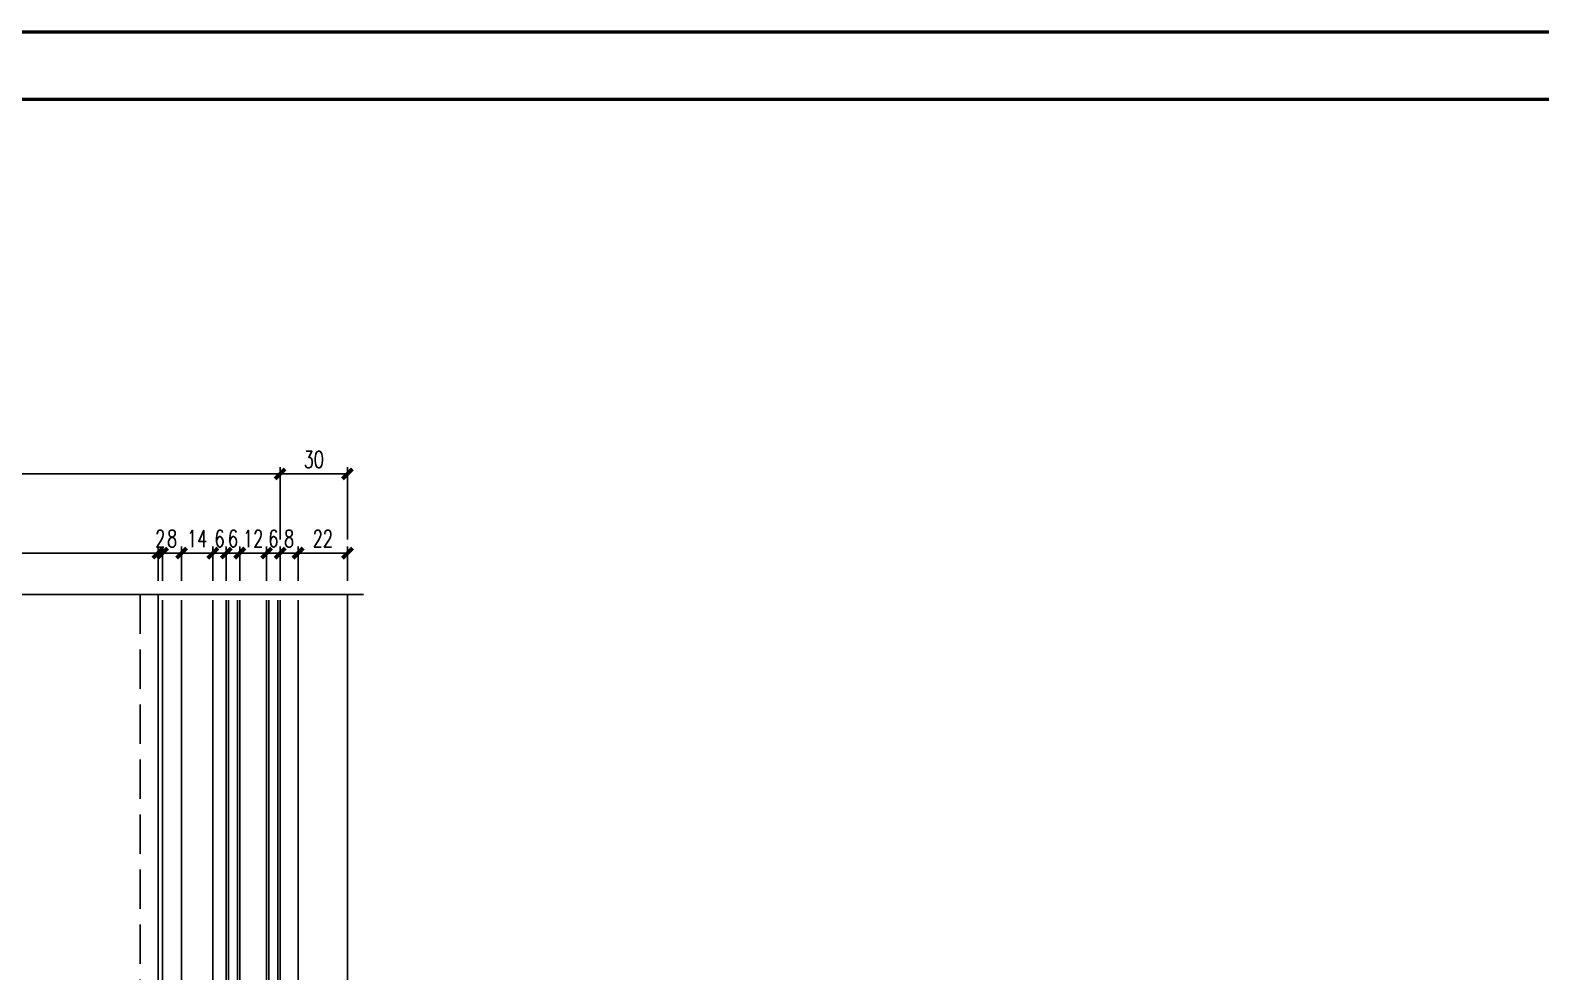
# Model space of a CAD drawing. Extents: x -160106 to 966792, y -663931 to 1550022.
# Drawn here: x -60194 to -59521, y -98761 to -98341 of the extents above; entities that cross this region are included whole.
import ezdxf
from ezdxf.enums import TextEntityAlignment as Align

# ---------------------------------------------------------------- set-up
doc = ezdxf.new("R2010")
doc.units = 0
doc.linetypes.add('ZN-DASH', pattern=[0.35, 0.25, -0.1])
for name, color, linetype in [('!ZN1-填充-8', 8, 'Continuous'), ('!ZN3-玻璃幕墙-4', 4, 'Continuous'), ('!ZN4-辅助材料-1', 1, 'Continuous'), ('!ZN5-钢材投影-40', 40, 'Continuous'), ('!ZN5-铝材投影-112', 112, 'Continuous'), ('!ZN6-虚线-8', 8, 'ZN-DASH'), ('0-cxFrame', 155, 'Continuous'), ('3符号', 173, 'Continuous'), ('DIM', 173, 'Continuous')]:
    doc.layers.add(name, color=color, linetype=linetype)
doc.layers.add('0-cxText', color=131, linetype='Continuous', lineweight=25)
doc.styles.add('cx_tuming', font='simhei.ttf')
doc.styles.add('cx_tuqian1', font='')
doc.styles.add('DHTEXT-1', font='ROMANS.shx', dxfattribs={"width": 0.7, "bigfont": 'CHINESE.shx'})
doc.styles.add('黑体', font='simhei.ttf', dxfattribs={"height": 12})
doc.styles.get('cx_tuqian1').set_extended_font_data('SimSun')
doc.dimstyles.new('ZN3', dxfattribs={"dimscale": 3, "dimtxt": 2.5, "dimasz": 1.5, "dimexe": 1, "dimexo": 2, "dimgap": 0.9, "dimtad": 1, "dimdec": 0, "dimdsep": 46, "dimtxsty": 'DHTEXT-1', "dimblk": 'ARCHTICK', "dimcen": 2.5, "dimclrd": 173, "dimclre": 173, "dimclrt": 7, "dimazin": 2, "dimtfac": 1, "dimtix": 1, "dimtmove": 2, "dimatfit": 3, "dimfxl": 0, "dimarcsym": 0})

# ---------------------------------------------------------------- blocks, each defined once
blk = doc.blocks.new('TK22.A2 L(Dragon)')
at = {"layer": '0-cxFrame', "color": 7, "const_width": 0.5}
blk.add_lwpolyline([(0, 0), (-594, 0), (-594, 420), (0, 420)], close=True, dxfattribs=at)
at = {"layer": '0-cxFrame', "const_width": 0.5}
blk.add_lwpolyline([(-80, 10), (-574, 10), (-574, 410), (-80, 410)], close=True, dxfattribs=at)
at = {"style": '黑体', "flags": 4}
blk.add_attdef('图幅', text='', height=3.3, dxfattribs=at).set_placement((-40, 3), align=Align.RIGHT)
at = {"layer": '0-cxText', "flags": 4}
for tag, height, style, p in [('建设单位', 3.5, 'cx_tuming', (-45, 240)), ('项目名称', 3.5, 'cx_tuming', (-45, 210)), ('子项名称', 3.5, 'cx_tuming', (-45, 180)), ('工程编号', 3.3, 'cx_tuqian1', (-35, 165)), ('图名1', 3.5, 'cx_tuming', (-45, 87)), ('图名2', 3.5, 'cx_tuming', (-45, 79)), ('图名3', 3.5, 'cx_tuming', (-45, 71)), ('出图日期', 3.3, 'cx_tuqian1', (-39, 60)), ('专业', 3.3, 'cx_tuqian1', (-55, 52)), ('图号', 3.3, 'cx_tuqian1', (-55, 44)), ('版次', 3.3, 'cx_tuqian1', (-20, 44))]:
    blk.add_attdef(tag, text='', height=height, dxfattribs=dict(at, style=style)).set_placement(p, align=Align.MIDDLE)
at = {"layer": 'Defpoints', "color": 6, "flags": 4}
for tag, height, style, p in [('tufu', 3.3, '黑体', (-12, 12)), ('dwfname', 4, 'cx_tuqian1', (-80, 3))]:
    blk.add_attdef(tag, text='', height=height, dxfattribs=dict(at, style=style)).set_placement(p, align=Align.RIGHT)
blk = doc.blocks.new('_ArchTick')
at = {"color": 0, "linetype": 'ByBlock', "const_width": 0.4}
blk.add_lwpolyline([(-0.5, -0.5), (0.5, 0.5)], dxfattribs=at)
blk = doc.blocks.new('*D3451')
at = {"layer": 'Defpoints', "color": 0, "ltscale": 30, "transparency": 16777216}
for p in [(-60089.04, -98574.32), (-60089.04, -98592.72), (-60083.04, -98592.72)]:
    blk.add_point(p, dxfattribs=at)
at = {"layer": 'DIM', "color": 173, "linetype": 'ByBlock', "lineweight": -2, "ltscale": 30, "transparency": 16777216}
for p, q in [((-60089.04, -98574.32), (-60093.54, -98574.32)), ((-60089.04, -98586.72), (-60089.04, -98571.32)), ((-60083.04, -98574.32), (-60089.04, -98574.32)), ((-60083.04, -98586.72), (-60083.04, -98571.32)), ((-60083.04, -98574.32), (-60078.54, -98574.32))]:
    blk.add_line(p, q, dxfattribs=at)
at = {"layer": 'DIM', "color": 173, "lineweight": -2, "ltscale": 30, "transparency": 16777216, "xscale": 4.5, "yscale": 4.5, "zscale": 4.5}
blk.add_blockref('_ArchTick', (-60089.04, -98574.32), dxfattribs=at)
at = {"layer": 'DIM', "color": 173, "lineweight": -2, "ltscale": 30, "transparency": 16777216, "xscale": 4.5, "yscale": 4.5, "zscale": 4.5, "rotation": 180}
blk.add_blockref('_ArchTick', (-60083.04, -98574.32), dxfattribs=at)
at = {"layer": 'DIM', "color": 7, "ltscale": 30, "transparency": 16777216, "insert": (-60086.04, -98567.87), "char_height": 7.5, "attachment_point": 5, "style": 'DHTEXT-1'}
blk.add_mtext('6', dxfattribs=at)
blk = doc.blocks.new('*D3452')
at = {"layer": 'Defpoints', "color": 0, "ltscale": 30, "transparency": 16777216}
for p in [(-60089.04, -98574.32), (-60101.04, -98592.72), (-60089.04, -98592.72)]:
    blk.add_point(p, dxfattribs=at)
at = {"layer": 'DIM', "color": 173, "linetype": 'ByBlock', "lineweight": -2, "ltscale": 30, "transparency": 16777216}
for p, q in [((-60101.04, -98574.32), (-60105.54, -98574.32)), ((-60101.04, -98586.72), (-60101.04, -98571.32)), ((-60101.04, -98574.32), (-60089.04, -98574.32)), ((-60089.04, -98586.72), (-60089.04, -98571.32)), ((-60089.04, -98574.32), (-60084.54, -98574.32))]:
    blk.add_line(p, q, dxfattribs=at)
at = {"layer": 'DIM', "color": 173, "lineweight": -2, "ltscale": 30, "transparency": 16777216, "xscale": 4.5, "yscale": 4.5, "zscale": 4.5}
blk.add_blockref('_ArchTick', (-60101.04, -98574.32), dxfattribs=at)
at = {"layer": 'DIM', "color": 173, "lineweight": -2, "ltscale": 30, "transparency": 16777216, "xscale": 4.5, "yscale": 4.5, "zscale": 4.5, "rotation": 180}
blk.add_blockref('_ArchTick', (-60089.04, -98574.32), dxfattribs=at)
at = {"layer": 'DIM', "color": 7, "ltscale": 30, "transparency": 16777216, "insert": (-60095.04, -98567.87), "char_height": 7.5, "attachment_point": 5, "style": 'DHTEXT-1'}
blk.add_mtext('12', dxfattribs=at)
blk = doc.blocks.new('*D3453')
at = {"layer": 'Defpoints', "color": 0, "ltscale": 30, "transparency": 16777216}
for p in [(-60107.04, -98574.32), (-60107.04, -98592.72), (-60101.04, -98592.72)]:
    blk.add_point(p, dxfattribs=at)
at = {"layer": 'DIM', "color": 173, "linetype": 'ByBlock', "lineweight": -2, "ltscale": 30, "transparency": 16777216}
for p, q in [((-60107.04, -98574.32), (-60111.54, -98574.32)), ((-60107.04, -98586.72), (-60107.04, -98571.32)), ((-60101.04, -98574.32), (-60107.04, -98574.32)), ((-60101.04, -98586.72), (-60101.04, -98571.32)), ((-60101.04, -98574.32), (-60096.54, -98574.32))]:
    blk.add_line(p, q, dxfattribs=at)
at = {"layer": 'DIM', "color": 173, "lineweight": -2, "ltscale": 30, "transparency": 16777216, "xscale": 4.5, "yscale": 4.5, "zscale": 4.5}
blk.add_blockref('_ArchTick', (-60107.04, -98574.32), dxfattribs=at)
at = {"layer": 'DIM', "color": 173, "lineweight": -2, "ltscale": 30, "transparency": 16777216, "xscale": 4.5, "yscale": 4.5, "zscale": 4.5, "rotation": 180}
blk.add_blockref('_ArchTick', (-60101.04, -98574.32), dxfattribs=at)
at = {"layer": 'DIM', "color": 7, "ltscale": 30, "transparency": 16777216, "insert": (-60104.04, -98567.87), "char_height": 7.5, "attachment_point": 5, "style": 'DHTEXT-1'}
blk.add_mtext('6', dxfattribs=at)
blk = doc.blocks.new('*D3454')
at = {"layer": 'Defpoints', "color": 0, "ltscale": 30, "transparency": 16777216}
for p in [(-60107.04, -98574.32), (-60113.04, -98592.72), (-60107.04, -98592.72)]:
    blk.add_point(p, dxfattribs=at)
at = {"layer": 'DIM', "color": 173, "linetype": 'ByBlock', "lineweight": -2, "ltscale": 30, "transparency": 16777216}
for p, q in [((-60113.04, -98574.32), (-60117.54, -98574.32)), ((-60113.04, -98586.72), (-60113.04, -98571.32)), ((-60113.04, -98574.32), (-60107.04, -98574.32)), ((-60107.04, -98586.72), (-60107.04, -98571.32)), ((-60107.04, -98574.32), (-60102.54, -98574.32))]:
    blk.add_line(p, q, dxfattribs=at)
at = {"layer": 'DIM', "color": 173, "lineweight": -2, "ltscale": 30, "transparency": 16777216, "xscale": 4.5, "yscale": 4.5, "zscale": 4.5}
blk.add_blockref('_ArchTick', (-60113.04, -98574.32), dxfattribs=at)
at = {"layer": 'DIM', "color": 173, "lineweight": -2, "ltscale": 30, "transparency": 16777216, "xscale": 4.5, "yscale": 4.5, "zscale": 4.5, "rotation": 180}
blk.add_blockref('_ArchTick', (-60107.04, -98574.32), dxfattribs=at)
at = {"layer": 'DIM', "color": 7, "ltscale": 30, "transparency": 16777216, "insert": (-60110.04, -98567.87), "char_height": 7.5, "attachment_point": 5, "style": 'DHTEXT-1'}
blk.add_mtext('6', dxfattribs=at)
blk = doc.blocks.new('*D3455')
at = {"layer": 'Defpoints', "color": 0, "ltscale": 30, "transparency": 16777216}
for p in [(-60126.94, -98574.32), (-60126.94, -98592.72), (-60113.04, -98592.72)]:
    blk.add_point(p, dxfattribs=at)
at = {"layer": 'DIM', "color": 173, "linetype": 'ByBlock', "lineweight": -2, "ltscale": 30, "transparency": 16777216}
for p, q in [((-60126.94, -98586.72), (-60126.94, -98571.32)), ((-60113.04, -98574.32), (-60126.94, -98574.32)), ((-60113.04, -98586.72), (-60113.04, -98571.32))]:
    blk.add_line(p, q, dxfattribs=at)
at = {"layer": 'DIM', "color": 173, "lineweight": -2, "ltscale": 30, "transparency": 16777216, "xscale": 4.5, "yscale": 4.5, "zscale": 4.5, "rotation": 180}
blk.add_blockref('_ArchTick', (-60126.94, -98574.32), dxfattribs=at)
at = {"layer": 'DIM', "color": 173, "lineweight": -2, "ltscale": 30, "transparency": 16777216, "xscale": 4.5, "yscale": 4.5, "zscale": 4.5}
blk.add_blockref('_ArchTick', (-60113.04, -98574.32), dxfattribs=at)
at = {"layer": 'DIM', "color": 7, "ltscale": 30, "transparency": 16777216, "insert": (-60119.99, -98567.87), "char_height": 7.5, "attachment_point": 5, "style": 'DHTEXT-1'}
blk.add_mtext('14', dxfattribs=at)
blk = doc.blocks.new('*D3456')
at = {"layer": 'Defpoints', "color": 0, "ltscale": 30, "transparency": 16777216}
for p in [(-60126.94, -98574.32), (-60135.44, -98592.72), (-60126.94, -98592.72)]:
    blk.add_point(p, dxfattribs=at)
at = {"layer": 'DIM', "color": 173, "linetype": 'ByBlock', "lineweight": -2, "ltscale": 30, "transparency": 16777216}
for p, q in [((-60135.44, -98574.32), (-60139.94, -98574.32)), ((-60135.44, -98586.72), (-60135.44, -98571.32)), ((-60135.44, -98574.32), (-60126.94, -98574.32)), ((-60126.94, -98586.72), (-60126.94, -98571.32)), ((-60126.94, -98574.32), (-60122.44, -98574.32))]:
    blk.add_line(p, q, dxfattribs=at)
at = {"layer": 'DIM', "color": 173, "lineweight": -2, "ltscale": 30, "transparency": 16777216, "xscale": 4.5, "yscale": 4.5, "zscale": 4.5}
blk.add_blockref('_ArchTick', (-60135.44, -98574.32), dxfattribs=at)
at = {"layer": 'DIM', "color": 173, "lineweight": -2, "ltscale": 30, "transparency": 16777216, "xscale": 4.5, "yscale": 4.5, "zscale": 4.5, "rotation": 180}
blk.add_blockref('_ArchTick', (-60126.94, -98574.32), dxfattribs=at)
at = {"layer": 'DIM', "color": 7, "ltscale": 30, "transparency": 16777216, "insert": (-60131.19, -98567.87), "char_height": 7.5, "attachment_point": 5, "style": 'DHTEXT-1'}
blk.add_mtext('8', dxfattribs=at)
blk = doc.blocks.new('*D3457')
at = {"layer": 'Defpoints', "color": 0, "ltscale": 30, "transparency": 16777216}
for p in [(-60137.44, -98574.32), (-60137.44, -98592.72), (-60135.44, -98592.72)]:
    blk.add_point(p, dxfattribs=at)
at = {"layer": 'DIM', "color": 173, "linetype": 'ByBlock', "lineweight": -2, "ltscale": 30, "transparency": 16777216}
for p, q in [((-60137.44, -98574.32), (-60141.94, -98574.32)), ((-60137.44, -98586.72), (-60137.44, -98571.32)), ((-60135.44, -98574.32), (-60137.44, -98574.32)), ((-60135.44, -98586.72), (-60135.44, -98571.32)), ((-60135.44, -98574.32), (-60130.94, -98574.32))]:
    blk.add_line(p, q, dxfattribs=at)
at = {"layer": 'DIM', "color": 173, "lineweight": -2, "ltscale": 30, "transparency": 16777216, "xscale": 4.5, "yscale": 4.5, "zscale": 4.5}
blk.add_blockref('_ArchTick', (-60137.44, -98574.32), dxfattribs=at)
at = {"layer": 'DIM', "color": 173, "lineweight": -2, "ltscale": 30, "transparency": 16777216, "xscale": 4.5, "yscale": 4.5, "zscale": 4.5, "rotation": 180}
blk.add_blockref('_ArchTick', (-60135.44, -98574.32), dxfattribs=at)
at = {"layer": 'DIM', "color": 7, "ltscale": 30, "transparency": 16777216, "insert": (-60136.44, -98567.87), "char_height": 7.5, "attachment_point": 5, "style": 'DHTEXT-1'}
blk.add_mtext('2', dxfattribs=at)
blk = doc.blocks.new('*D3443')
at = {"layer": 'Defpoints', "color": 0, "ltscale": 30, "transparency": 16777216}
for p in [(-60137.44, -98574.32), (-60337.44, -98592.72), (-60137.44, -98592.72)]:
    blk.add_point(p, dxfattribs=at)
at = {"layer": 'DIM', "color": 173, "linetype": 'ByBlock', "lineweight": -2, "ltscale": 30, "transparency": 16777216}
for p, q in [((-60337.44, -98586.72), (-60337.44, -98571.32)), ((-60337.44, -98574.32), (-60137.44, -98574.32)), ((-60137.44, -98586.72), (-60137.44, -98571.32))]:
    blk.add_line(p, q, dxfattribs=at)
at = {"layer": 'DIM', "color": 173, "lineweight": -2, "ltscale": 30, "transparency": 16777216, "xscale": 4.5, "yscale": 4.5, "zscale": 4.5, "rotation": 180}
blk.add_blockref('_ArchTick', (-60337.44, -98574.32), dxfattribs=at)
at = {"layer": 'DIM', "color": 173, "lineweight": -2, "ltscale": 30, "transparency": 16777216, "xscale": 4.5, "yscale": 4.5, "zscale": 4.5}
blk.add_blockref('_ArchTick', (-60137.44, -98574.32), dxfattribs=at)
at = {"layer": 'DIM', "color": 7, "ltscale": 30, "transparency": 16777216, "insert": (-60237.44, -98567.87), "char_height": 7.5, "attachment_point": 5, "style": 'DHTEXT-1'}
blk.add_mtext('200', dxfattribs=at)
blk = doc.blocks.new('*D3444')
at = {"layer": 'Defpoints', "color": 0, "ltscale": 30, "transparency": 16777216}
for p in [(-60075.04, -98574.32), (-60083.04, -98592.72), (-60075.04, -98592.72)]:
    blk.add_point(p, dxfattribs=at)
at = {"layer": 'DIM', "color": 173, "linetype": 'ByBlock', "lineweight": -2, "ltscale": 30, "transparency": 16777216}
for p, q in [((-60083.04, -98574.32), (-60087.54, -98574.32)), ((-60083.04, -98586.72), (-60083.04, -98571.32)), ((-60083.04, -98574.32), (-60075.04, -98574.32)), ((-60075.04, -98586.72), (-60075.04, -98571.32)), ((-60075.04, -98574.32), (-60070.54, -98574.32))]:
    blk.add_line(p, q, dxfattribs=at)
at = {"layer": 'DIM', "color": 173, "lineweight": -2, "ltscale": 30, "transparency": 16777216, "xscale": 4.5, "yscale": 4.5, "zscale": 4.5}
blk.add_blockref('_ArchTick', (-60083.04, -98574.32), dxfattribs=at)
at = {"layer": 'DIM', "color": 173, "lineweight": -2, "ltscale": 30, "transparency": 16777216, "xscale": 4.5, "yscale": 4.5, "zscale": 4.5, "rotation": 180}
blk.add_blockref('_ArchTick', (-60075.04, -98574.32), dxfattribs=at)
at = {"layer": 'DIM', "color": 7, "ltscale": 30, "transparency": 16777216, "insert": (-60079.04, -98567.87), "char_height": 7.5, "attachment_point": 5, "style": 'DHTEXT-1'}
blk.add_mtext('8', dxfattribs=at)
blk = doc.blocks.new('*D3445')
at = {"layer": 'Defpoints', "color": 0, "ltscale": 30, "transparency": 16777216}
for p in [(-60075.04, -98574.32), (-60075.04, -98592.72), (-60053.04, -98592.72)]:
    blk.add_point(p, dxfattribs=at)
at = {"layer": 'DIM', "color": 173, "linetype": 'ByBlock', "lineweight": -2, "ltscale": 30, "transparency": 16777216}
for p, q in [((-60075.04, -98586.72), (-60075.04, -98571.32)), ((-60053.04, -98574.32), (-60075.04, -98574.32)), ((-60053.04, -98586.72), (-60053.04, -98571.32))]:
    blk.add_line(p, q, dxfattribs=at)
at = {"layer": 'DIM', "color": 173, "lineweight": -2, "ltscale": 30, "transparency": 16777216, "xscale": 4.5, "yscale": 4.5, "zscale": 4.5, "rotation": 180}
blk.add_blockref('_ArchTick', (-60075.04, -98574.32), dxfattribs=at)
at = {"layer": 'DIM', "color": 173, "lineweight": -2, "ltscale": 30, "transparency": 16777216, "xscale": 4.5, "yscale": 4.5, "zscale": 4.5}
blk.add_blockref('_ArchTick', (-60053.04, -98574.32), dxfattribs=at)
at = {"layer": 'DIM', "color": 7, "ltscale": 30, "transparency": 16777216, "insert": (-60064.04, -98567.87), "char_height": 7.5, "attachment_point": 5, "style": 'DHTEXT-1'}
blk.add_mtext('22', dxfattribs=at)
blk = doc.blocks.new('*D3446')
at = {"layer": 'Defpoints', "color": 0, "ltscale": 30, "transparency": 16777216}
for p in [(-60337.44, -98539.08), (-60337.44, -98574.32), (-60083.04, -98574.32)]:
    blk.add_point(p, dxfattribs=at)
at = {"layer": 'DIM', "color": 173, "linetype": 'ByBlock', "lineweight": -2, "ltscale": 30, "transparency": 16777216}
for p, q in [((-60337.44, -98568.32), (-60337.44, -98536.08)), ((-60083.04, -98539.08), (-60337.44, -98539.08)), ((-60083.04, -98568.32), (-60083.04, -98536.08))]:
    blk.add_line(p, q, dxfattribs=at)
at = {"layer": 'DIM', "color": 173, "lineweight": -2, "ltscale": 30, "transparency": 16777216, "xscale": 4.5, "yscale": 4.5, "zscale": 4.5, "rotation": 180}
blk.add_blockref('_ArchTick', (-60337.44, -98539.08), dxfattribs=at)
at = {"layer": 'DIM', "color": 173, "lineweight": -2, "ltscale": 30, "transparency": 16777216, "xscale": 4.5, "yscale": 4.5, "zscale": 4.5}
blk.add_blockref('_ArchTick', (-60083.04, -98539.08), dxfattribs=at)
at = {"layer": 'DIM', "color": 7, "ltscale": 30, "transparency": 16777216, "insert": (-60210.24, -98532.63), "char_height": 7.5, "attachment_point": 5, "style": 'DHTEXT-1'}
blk.add_mtext('254', dxfattribs=at)
blk = doc.blocks.new('*D3447')
at = {"layer": 'Defpoints', "color": 0, "ltscale": 30, "transparency": 16777216}
for p in [(-60053.04, -98539.08), (-60083.04, -98574.32), (-60053.04, -98574.32)]:
    blk.add_point(p, dxfattribs=at)
at = {"layer": 'DIM', "color": 173, "linetype": 'ByBlock', "lineweight": -2, "ltscale": 30, "transparency": 16777216}
for p, q in [((-60083.04, -98568.32), (-60083.04, -98536.08)), ((-60083.04, -98539.08), (-60053.04, -98539.08)), ((-60053.04, -98568.32), (-60053.04, -98536.08))]:
    blk.add_line(p, q, dxfattribs=at)
at = {"layer": 'DIM', "color": 173, "lineweight": -2, "ltscale": 30, "transparency": 16777216, "xscale": 4.5, "yscale": 4.5, "zscale": 4.5, "rotation": 180}
blk.add_blockref('_ArchTick', (-60083.04, -98539.08), dxfattribs=at)
at = {"layer": 'DIM', "color": 173, "lineweight": -2, "ltscale": 30, "transparency": 16777216, "xscale": 4.5, "yscale": 4.5, "zscale": 4.5}
blk.add_blockref('_ArchTick', (-60053.04, -98539.08), dxfattribs=at)
at = {"layer": 'DIM', "color": 7, "ltscale": 30, "transparency": 16777216, "insert": (-60068.04, -98532.63), "char_height": 7.5, "attachment_point": 5, "style": 'DHTEXT-1'}
blk.add_mtext('30', dxfattribs=at)
blk = doc.blocks.new('*U3465')
at = {"layer": '!ZN1-填充-8'}
h = blk.add_hatch(dxfattribs=at)
h.set_pattern_fill('ANSI37', color=256, scale=0.5, style=0)
h.set_pattern_definition([(45, (6, -9e-16), (-1.12253, 1.12253), []), (135, (6, -9e-16), (-1.12253, -1.12253), [])])
h.paths.add_polyline_path([(0, 5), (0, 19), (1, 18), (14, 18), (14, 17.75), (12, 15.75), (12, 8.25), (14, 6.25), (14, 6), (1, 6)])
h = blk.add_hatch(dxfattribs=at)
h.set_pattern_fill('DOTS', color=8, style=0)
h.set_pattern_definition([(0, (6, -9e-16), (0.79375, 1.5875), [0, -1.5875])])
h.paths.add_polyline_path([(13, 15.34), (13, 8.66), (14.41, 7.25), (17.8, 7.25), (17.8, 16.75), (14.41, 16.75)])
for points in [[(18.75, 18), (14, 18), (14, 17.75), (18.75, 17.75)], [(18.75, 6.25), (14, 6.25), (14, 6), (18.75, 6)]]:
    blk.add_hatch(color=256, dxfattribs=at).paths.add_polyline_path(points)
for p, q in [((0, 23), (332.04, 23)), ((0, 19), (332.04, 19)), ((0, 5), (332.04, 5)), ((0, 1), (332.04, 1))]:
    blk.add_line(p, q, dxfattribs=at)
at = {"layer": '!ZN3-玻璃幕墙-4'}
for points in [[(332.04, 24), (1, 24), (0, 23), (0, 19), (1, 18), (332.04, 18)], [(332.04, 6), (1, 6), (0, 5), (0, 1), (1, 0), (332.04, 0)]]:
    blk.add_lwpolyline(points, dxfattribs=at)
at = {"layer": '!ZN4-辅助材料-1'}
for points in [[(0, 5), (0, 19), (1, 18), (14, 18), (14, 17.75), (12, 15.75), (12, 8.25), (12, 8.25), (14, 6.25), (14, 6), (1, 6), (0, 5)], [(12, 15.75), (12, 8.25), (14, 6.25), (19, 6.25), (19, 17.75), (14, 17.75)], [(13, 15.34), (13, 8.66), (14.41, 7.25), (17.8, 7.25), (17.8, 16.75), (14.41, 16.75)], [(18.75, 18), (14, 18), (14, 17.75), (18.75, 17.75)], [(18.75, 6.25), (14, 6.25), (14, 6), (18.75, 6)]]:
    blk.add_lwpolyline(points, close=True, dxfattribs=at)
blk.add_lwpolyline([(18.4, 17.75), (18.4, 17.65), (14.04, 17.65), (12.1, 15.71), (12.1, 8.29), (14.04, 6.35), (18.4, 6.35), (18.4, 6.25), (18.4, 6.35)], dxfattribs=at)
at = {"layer": 'Defpoints', "color": 250}
for p in [(0, 24), (0, 18), (0, 6), (0, 0), (12, 6)]:
    blk.add_point(p, dxfattribs=at)

msp = doc.modelspace()

# ---------------------------------------------------------------- linework, layer by layer
at = {"layer": '!ZN5-钢材投影-40', "ltscale": 0.3}
msp.add_line((-60137.44, -98592.72), (-60137.44, -99349.48), dxfattribs=at)
at = {"layer": '!ZN5-铝材投影-112'}
for p, q in [((-60135.44, -98943.26), (-60135.44, -98595.22)), ((-60135.44, -98895.26), (-60135.44, -98595.22)), ((-60126.94, -98895.26), (-60126.94, -98595.22)), ((-60113.04, -98943.26), (-60113.04, -98595.22)), ((-60113.04, -98895.26), (-60113.04, -98595.22)), ((-60075.04, -98595.22), (-60075.04, -98943.66)), ((-60053.04, -98592.72), (-60053.04, -98942.26))]:
    msp.add_line(p, q, dxfattribs=at)
at = {"layer": '!ZN6-虚线-8', "color": 8, "linetype": 'ZN-DASH', "ltscale": 70}
msp.add_line((-60145.44, -98592.72), (-60145.44, -99349.48), dxfattribs=at)
at = {"layer": '3符号'}
msp.add_lwpolyline([(-60045.84, -98592.72), (-60246.89, -98592.72), (-60248.39, -98598.72), (-60251.39, -98586.72), (-60252.89, -98592.72), (-60453.94, -98592.72)], dxfattribs=at)

# ---------------------------------------------------------------- block references
at = {"layer": '!ZN3-玻璃幕墙-4', "rotation": 90}
msp.add_blockref('*U3465', (-60083.04, -98927.26), dxfattribs=at)
at = {"layer": '0-cxFrame', "xscale": 3, "yscale": 3, "zscale": 3}
msp.add_blockref('TK22.A2 L(Dragon)', (-59133.4, -99602.2), dxfattribs=at)

# ---------------------------------------------------------------- dimensions: what is measured, and where the dimension line sits
at = {"layer": 'DIM', "ltscale": 30}
for base, p1, p2, picture, middle in [((-60337.44, -98539.08), (-60083.04, -98574.32), (-60337.44, -98574.32), '*D3446', (-60210.24, -98532.63)), ((-60053.04, -98539.08), (-60083.04, -98574.32), (-60053.04, -98574.32), '*D3447', (-60068.04, -98532.63)), ((-60137.44, -98574.32), (-60337.44, -98592.72), (-60137.44, -98592.72), '*D3443', (-60237.44, -98567.87)), ((-60137.44, -98574.32), (-60135.44, -98592.72), (-60137.44, -98592.72), '*D3457', (-60136.44, -98567.87)), ((-60126.94443, -98574.32031), (-60135.4444, -98592.7214), (-60126.94443, -98592.7214), '*D3456', (-60131.19442, -98567.87031)), ((-60126.94, -98574.32), (-60113.04, -98592.72), (-60126.94, -98592.72), '*D3455', (-60119.99, -98567.87)), ((-60107.04, -98574.32), (-60113.04, -98592.72), (-60107.04, -98592.72), '*D3454', (-60110.04, -98567.87)), ((-60107.04, -98574.32), (-60101.04, -98592.72), (-60107.04, -98592.72), '*D3453', (-60104.04, -98567.87)), ((-60089.04, -98574.32), (-60101.04, -98592.72), (-60089.04, -98592.72), '*D3452', (-60095.04, -98567.87)), ((-60089.04, -98574.32), (-60083.04, -98592.72), (-60089.04, -98592.72), '*D3451', (-60086.04, -98567.87)), ((-60075.04, -98574.32), (-60083.04, -98592.72), (-60075.04, -98592.72), '*D3444', (-60079.04, -98567.87)), ((-60075.04, -98574.32), (-60053.04, -98592.72), (-60075.04, -98592.72), '*D3445', (-60064.04, -98567.87))]:
    dim = msp.add_linear_dim(base=base, p1=p1, p2=p2, dimstyle='ZN3', dxfattribs=at)
    dim.commit()
    dim.dimension.update_dxf_attribs({"geometry": picture, "text_midpoint": middle})

doc.saveas('drawing.dxf')
